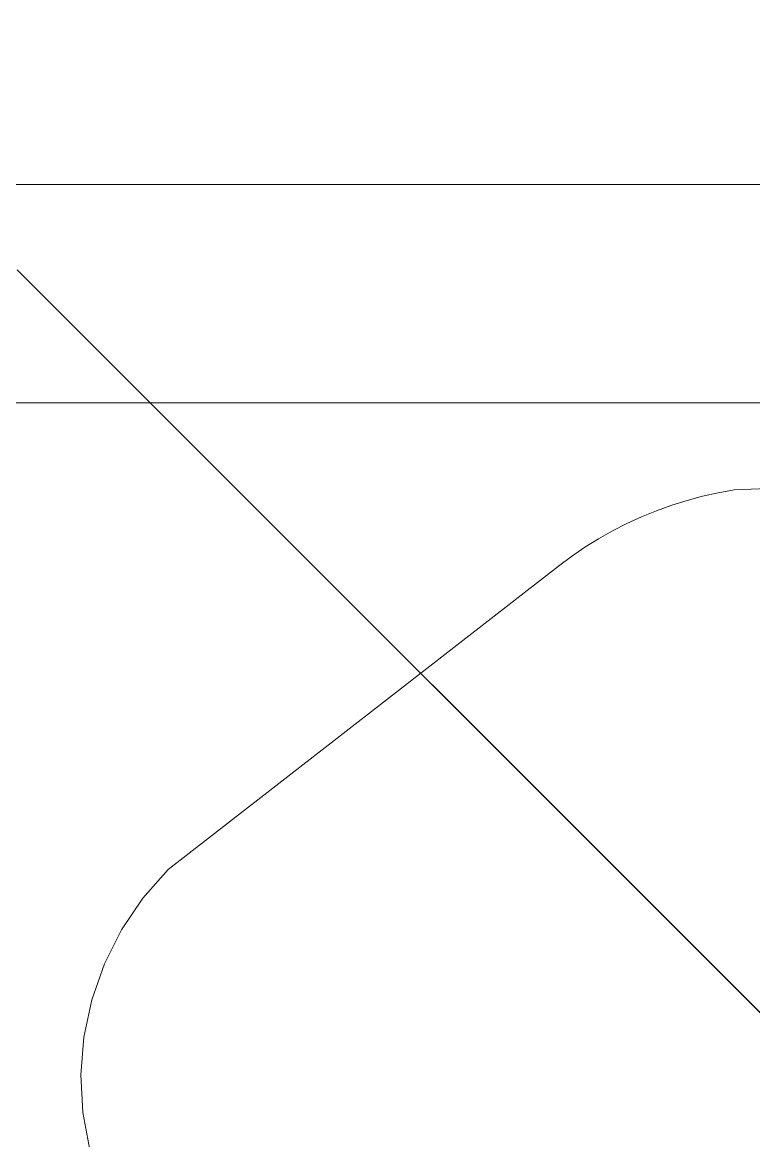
# Model space of a CAD drawing. Extents: x -566 to 72611, y -487 to 32334.
# Drawn here: x 183.16 to 192.74, y 270.48 to 285.13 of the extents above; entities that cross this region are included whole.
import ezdxf

# ---------------------------------------------------------------- set-up
doc = ezdxf.new("R2010")
doc.units = 0
doc.header["$LTSCALE"] = 0.5
doc.header["$MEASUREMENT"] = 0
doc.layers.add('ceilling', color=141, linetype='CONTINUOUS', lineweight=18)
doc.layers.add('floor', color=7, linetype='CONTINUOUS', lineweight=5, true_color=0xcfcfcf)
doc.layers.add('layout', color=7, linetype='CONTINUOUS', lineweight=5, true_color=0xcfcfcf)

msp = doc.modelspace()

# ---------------------------------------------------------------- hatches: boundary and pattern name
at = {"layer": 'floor'}
h = msp.add_hatch(dxfattribs=at)
h.set_pattern_fill('ANSI37', color=256, scale=100, angle=45)
h.set_pattern_definition([(90, (243.028, 267.632), (-12.5, 9e-16), []), (180, (243.028, 267.632), (-9e-16, -12.5), [])])
h.paths.add_polyline_path([(253.46925, 349.5), (154.11744, 349.5), (154.11744, 348.5), (101.14781, 348.5), (101.14781, 349.5), (0, 349.5), (0, 344.5), (36, 344.5, -0.33835703), (0, 308.66941), (0, 308.5), (0, 173.75), (253.46925, 173.75)])
h.paths.add_polyline_path([(36, 344.5), (0, 344.5), (0, 308.66941, 0.33835703)], flags=17)
h.paths.add_polyline_path([(253.46925, 173.75), (0, 173.75), (0, 173.74997), (0, 169.75), (253.46925, 169.75)])
h.paths.add_polyline_path([(253.46925, 169.75), (0, 169.75), (0, 149.21137), (36, 149.21137, -0.33835703), (0, 113.38078), (0, 113.21137), (0, 29.94998), (0, -5), (253.46925, -5)])
h.paths.add_polyline_path([(36, 149.21137), (0, 149.21137), (0, 113.38078, 0.33835703)], flags=17)
h.paths.add_polyline_path([(575.25, 169.75), (510, 169.75), (474.75, 169.75), (327.5, 169.75), (285.46925, 169.75), (285.46925, 165.75), (253.46925, 165.75), (253.46925, -5), (263.99725, -5), (263.99725, 95.99051), (287, 95.99051), (287, 97.5), (292, 97.5), (292, -5), (341.25, -5), (341.25, 13.02988), (341.25012, 15.02988), (346.24839, 15.02988, 0.36108524), (374.08728, 41.24999), (346.25012, 41.24999), (346.25012, 42.99999), (341.25, 42.99999), (341.25, 44.99999), (341.25, 97.5), (357.75, 97.5), (405.75, 97.5), (575.25, 97.5)])

# ---------------------------------------------------------------- linework, layer by layer
at = {"layer": 'ceilling'}
msp.add_line((0, 283), (533.5, 283), dxfattribs=at)
at = {"layer": 'layout'}
for points in [[(183.09202, 281.88409, -69.73263), (204.82751, 260.14602, -69.72025), (204.82885, 260.14727, -69.73263)], [(191.86503, 278.8636, -80.51045), (191.86503, 278.8636, -80.51045), (191.86503, 278.8636, -79.38364), (192.06865, 278.91789, -80.51045)], [(192.06865, 278.91789, -79.38364), (192.06865, 278.91789, -79.38364), (192.06865, 278.91789, -80.51045), (191.86503, 278.8636, -79.38364)], [(192.06865, 278.91789, -80.51045), (192.06865, 278.91789, -80.51045), (192.06865, 278.91789, -79.38364), (192.27411, 278.96342, -80.51045)], [(192.27411, 278.96342, -79.38364), (192.27411, 278.96342, -79.38364), (192.27411, 278.96342, -80.51045), (192.06865, 278.91789, -79.38364)], [(192.27411, 278.96342, -80.51045), (192.27411, 278.96342, -80.51045), (192.27411, 278.96342, -79.38364), (192.48122, 279.00019, -80.51045)], [(192.48122, 279.00019, -79.38364), (192.48122, 279.00019, -79.38364), (192.48122, 279.00019, -80.51045), (192.27411, 278.96342, -79.38364)], [(192.48122, 279.00019, -80.51045), (192.48122, 279.00019, -80.51045), (192.48122, 279.00019, -79.38364), (193.14761, 279.02959, -80.51045)], [(193.14761, 279.02959, -79.38364), (193.14761, 279.02959, -79.38364), (193.14761, 279.02959, -80.51045), (192.48122, 279.00019, -79.38364)], [(191.46538, 278.72939, -80.51045), (191.46538, 278.72939, -80.51045), (191.46538, 278.72939, -79.38364), (191.6639, 278.80075, -80.51045)], [(191.6639, 278.80075, -79.38364), (191.6639, 278.80075, -79.38364), (191.6639, 278.80075, -80.51045), (191.46538, 278.72939, -79.38364)], [(191.6639, 278.80075, -80.51045), (191.6639, 278.80075, -80.51045), (191.6639, 278.80075, -79.38364), (191.86503, 278.8636, -80.51045)], [(191.86503, 278.8636, -79.38364), (191.86503, 278.8636, -79.38364), (191.86503, 278.8636, -80.51045), (191.6639, 278.80075, -79.38364)], [(191.07794, 278.56163, -80.51045), (191.07794, 278.56163, -80.51045), (191.07794, 278.56163, -79.38364), (191.26994, 278.64957, -80.51045)], [(191.26994, 278.64957, -79.38364), (191.26994, 278.64957, -79.38364), (191.26994, 278.64957, -80.51045), (191.07794, 278.56163, -79.38364)], [(191.26994, 278.64957, -80.51045), (191.26994, 278.64957, -80.51045), (191.26994, 278.64957, -79.38364), (191.46538, 278.72939, -80.51045)], [(191.46538, 278.72939, -79.38364), (191.46538, 278.72939, -79.38364), (191.46538, 278.72939, -80.51045), (191.26994, 278.64957, -79.38364)], [(190.70558, 278.36159, -80.51045), (190.70558, 278.36159, -80.51045), (190.70558, 278.36159, -79.38364), (190.88972, 278.46556, -80.51045)], [(190.88972, 278.46556, -79.38364), (190.88972, 278.46556, -79.38364), (190.88972, 278.46556, -80.51045), (190.70558, 278.36159, -79.38364)], [(190.88972, 278.46556, -80.51045), (190.88972, 278.46556, -80.51045), (190.88972, 278.46556, -79.38364), (191.07794, 278.56163, -80.51045)], [(191.07794, 278.56163, -79.38364), (191.07794, 278.56163, -79.38364), (191.07794, 278.56163, -80.51045), (190.88972, 278.46556, -79.38364)], [(190.52596, 278.24997, -80.51045), (190.52596, 278.24997, -80.51045), (190.52596, 278.24997, -79.38364), (190.70558, 278.36159, -80.51045)], [(190.70558, 278.36159, -79.38364), (190.70558, 278.36159, -79.38364), (190.70558, 278.36159, -80.51045), (190.52596, 278.24997, -79.38364)], [(190.3511, 278.13078, -80.51045), (190.3511, 278.13078, -80.51045), (190.3511, 278.13078, -79.38364), (190.52596, 278.24997, -80.51045)], [(190.52596, 278.24997, -79.38364), (190.52596, 278.24997, -79.38364), (190.52596, 278.24997, -80.51045), (190.3511, 278.13078, -79.38364)], [(190.18137, 278.00437, -80.51045), (190.18137, 278.00437, -80.51045), (190.18137, 278.00437, -79.38364), (190.3511, 278.13078, -80.51045)], [(190.3511, 278.13078, -79.38364), (190.3511, 278.13078, -79.38364), (190.3511, 278.13078, -80.51045), (190.18137, 278.00437, -79.38364)], [(185.07199, 274.02962, -80.51045), (185.07199, 274.02962, -80.51045), (185.07199, 274.02962, -79.38364), (190.18137, 278.00437, -80.51045)], [(190.18137, 278.00437, -79.38364), (190.18137, 278.00437, -79.38364), (190.18137, 278.00437, -80.51045), (185.07199, 274.02962, -79.38364)], [(184.74027, 273.65414, -80.51045), (184.74027, 273.65414, -80.51045), (184.74027, 273.65414, -79.38364), (185.07199, 274.02962, -80.51045)], [(185.07199, 274.02962, -79.38364), (185.07199, 274.02962, -79.38364), (185.07199, 274.02962, -80.51045), (184.74027, 273.65414, -79.38364)], [(184.45951, 273.23939, -80.51045), (184.45951, 273.23939, -80.51045), (184.45951, 273.23939, -79.38364), (184.74027, 273.65414, -80.51045)], [(184.74027, 273.65414, -79.38364), (184.74027, 273.65414, -79.38364), (184.74027, 273.65414, -80.51045), (184.45951, 273.23939, -79.38364)], [(184.23461, 272.79274, -80.51045), (184.23461, 272.79274, -80.51045), (184.23461, 272.79274, -79.38364), (184.45951, 273.23939, -80.51045)], [(184.45951, 273.23939, -79.38364), (184.45951, 273.23939, -79.38364), (184.45951, 273.23939, -80.51045), (184.23461, 272.79274, -79.38364)], [(184.06934, 272.32166, -80.51045), (184.06934, 272.32166, -80.51045), (184.06934, 272.32166, -79.38364), (184.23461, 272.79274, -80.51045)], [(184.23461, 272.79274, -79.38364), (184.23461, 272.79274, -79.38364), (184.23461, 272.79274, -80.51045), (184.06934, 272.32166, -79.38364)], [(183.96658, 271.83417, -80.51045), (183.96658, 271.83417, -80.51045), (183.96658, 271.83417, -79.38364), (184.06934, 272.32166, -80.51045)], [(184.06934, 272.32166, -79.38364), (184.06934, 272.32166, -79.38364), (184.06934, 272.32166, -80.51045), (183.96658, 271.83417, -79.38364)], [(183.9281, 271.33884, -80.51045), (183.9281, 271.33884, -80.51045), (183.9281, 271.33884, -79.38364), (183.96658, 271.83417, -80.51045)], [(183.96658, 271.83417, -79.38364), (183.96658, 271.83417, -79.38364), (183.96658, 271.83417, -80.51045), (183.9281, 271.33884, -79.38364)], [(183.9281, 271.33884, -80.51045), (183.9281, 271.33884, -80.51045), (183.95448, 270.84392, -80.51045), (183.9281, 271.33884, -79.38364)], [(183.95448, 270.84392, -79.38364), (183.95448, 270.84392, -79.38364), (183.9281, 271.33884, -79.38364), (183.95448, 270.84392, -80.51045)], [(183.95448, 270.84392, -80.51045), (183.95448, 270.84392, -80.51045), (184.04533, 270.35796, -80.51045), (183.95448, 270.84392, -79.38364)], [(184.04533, 270.35796, -79.38364), (184.04533, 270.35796, -79.38364), (183.95448, 270.84392, -79.38364), (184.04533, 270.35796, -80.51045)]]:
    msp.add_3dface(points, dxfattribs=at)

doc.saveas('drawing.dxf')
